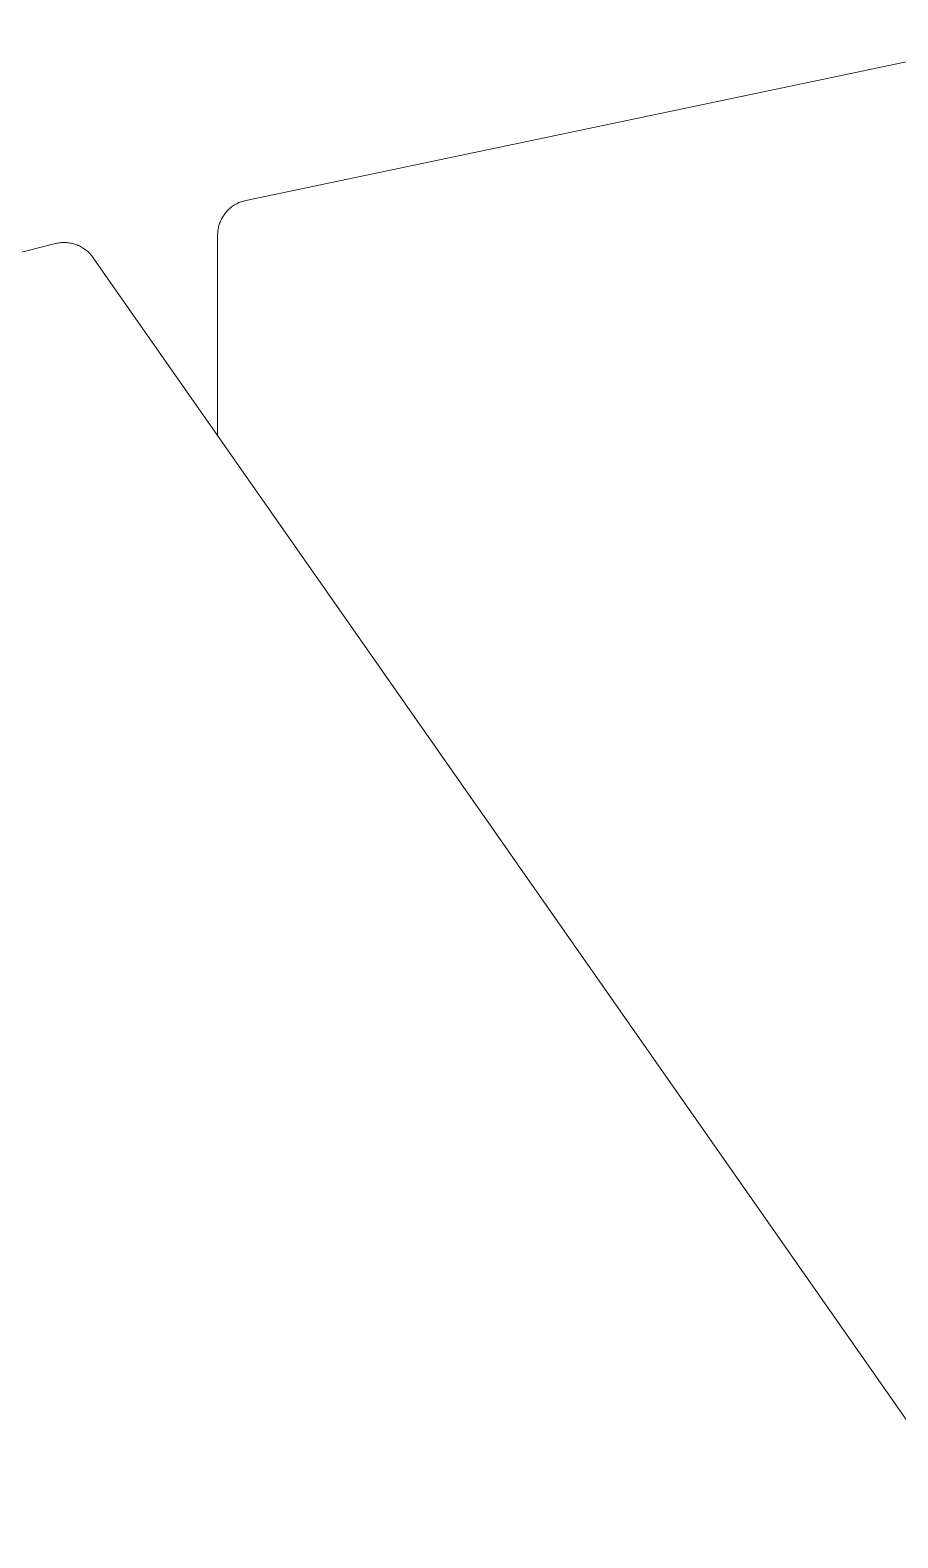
# Model space of a CAD drawing. Header units: inches. Extents: x -6 to 195, y -3 to 126.
# Drawn here: x 116.92 to 120.77, y 66.19 to 72.88 of the extents above; entities that cross this region are included whole.
import ezdxf

# ---------------------------------------------------------------- set-up
doc = ezdxf.new("R2010")
doc.units = ezdxf.units.IN
doc.layers.add('ZANO_R', color=7, linetype='Continuous', lineweight=0)

msp = doc.modelspace()

# ---------------------------------------------------------------- linework, layer by layer
at = {"layer": 'ZANO_R'}
for p, q in [((117.87714, 72.12084), (121.48001, 72.87589)), ((117.78719, 72.06599), (117.79065, 72.0701)), ((117.79065, 72.0701), (117.79425, 72.07409)), ((117.79425, 72.07409), (117.79797, 72.07796)), ((117.79797, 72.07796), (117.80183, 72.08169)), ((117.80183, 72.08169), (117.80582, 72.08529)), ((117.80582, 72.08529), (117.80992, 72.08876)), ((117.80992, 72.08876), (117.81414, 72.09208)), ((117.81414, 72.09208), (117.81847, 72.09526)), ((117.81847, 72.09526), (117.82291, 72.09829)), ((117.82291, 72.09829), (117.82744, 72.10116)), ((117.82744, 72.10116), (117.83207, 72.10388)), ((117.83207, 72.10388), (117.8368, 72.10644)), ((117.8368, 72.10644), (117.8416, 72.10883)), ((117.8416, 72.10883), (117.84649, 72.11106)), ((117.84649, 72.11106), (117.85145, 72.11312)), ((117.85145, 72.11312), (117.85647, 72.11502)), ((117.85647, 72.11502), (117.86156, 72.11674)), ((117.86156, 72.11674), (117.86671, 72.11828)), ((117.86671, 72.11828), (117.8719, 72.11965)), ((117.8719, 72.11965), (117.87714, 72.12084)), ((117.75524, 71.99871), (117.75642, 72.00395)), ((117.75642, 72.00395), (117.75778, 72.00915)), ((117.75778, 72.00915), (117.75932, 72.01429)), ((117.75932, 72.01429), (117.76103, 72.01938)), ((117.76103, 72.01938), (117.76291, 72.02441)), ((117.76291, 72.02441), (117.76496, 72.02938)), ((117.76496, 72.02938), (117.76718, 72.03427)), ((117.76718, 72.03427), (117.76957, 72.03908)), ((117.76957, 72.03908), (117.77212, 72.0438)), ((117.77212, 72.0438), (117.77483, 72.04844)), ((117.77483, 72.04844), (117.77769, 72.05298)), ((117.77769, 72.05298), (117.78071, 72.05743)), ((117.78071, 72.05743), (117.78388, 72.06176)), ((117.78388, 72.06176), (117.78719, 72.06599)), ((117.75196, 71.96671), (117.75205, 71.97208)), ((117.75196, 71.07857), (117.75196, 71.96671)), ((117.75205, 71.97208), (117.75232, 71.97744)), ((117.75232, 71.97744), (117.75278, 71.98279)), ((117.75278, 71.98279), (117.75342, 71.98813)), ((117.75342, 71.98813), (117.75424, 71.99343)), ((117.75424, 71.99343), (117.75524, 71.99871)), ((113.51786, 71.04706), (117.03284, 71.92946)), ((117.03284, 71.92946), (117.03812, 71.93069)), ((117.03812, 71.93069), (117.04345, 71.93174)), ((117.04345, 71.93174), (117.0488, 71.9326)), ((117.0488, 71.9326), (117.05418, 71.93328)), ((117.05418, 71.93328), (117.05959, 71.93377)), ((117.05959, 71.93377), (117.065, 71.93408)), ((117.065, 71.93408), (117.07043, 71.9342)), ((117.07043, 71.9342), (117.07585, 71.93413)), ((117.07585, 71.93413), (117.08127, 71.93388)), ((117.08127, 71.93388), (117.08668, 71.93343)), ((117.08668, 71.93343), (117.09206, 71.93281)), ((117.09206, 71.93281), (117.09743, 71.932)), ((117.09743, 71.932), (117.10276, 71.931)), ((117.10276, 71.931), (117.10806, 71.92982)), ((117.10806, 71.92982), (117.11331, 71.92846)), ((117.11331, 71.92846), (117.11851, 71.92692)), ((117.11851, 71.92692), (117.12365, 71.9252)), ((117.12365, 71.9252), (117.12874, 71.92331)), ((117.12874, 71.92331), (117.13375, 71.92124)), ((117.13375, 71.92124), (117.13869, 71.919)), ((117.13869, 71.919), (117.14355, 71.91659)), ((117.14355, 71.91659), (117.14833, 71.91401)), ((117.14833, 71.91401), (117.15301, 71.91127)), ((117.15301, 71.91127), (117.15759, 71.90837)), ((117.15759, 71.90837), (117.16208, 71.90532)), ((117.16208, 71.90532), (117.16645, 71.90211)), ((117.16645, 71.90211), (117.17072, 71.89876)), ((117.17072, 71.89876), (117.17486, 71.89526)), ((117.17486, 71.89526), (117.17888, 71.89162)), ((117.17888, 71.89162), (117.18277, 71.88784)), ((117.18277, 71.88784), (117.18654, 71.88393)), ((117.18654, 71.88393), (117.19016, 71.87989)), ((117.19016, 71.87989), (117.19364, 71.87573)), ((117.19364, 71.87573), (117.19698, 71.87146)), ((117.19698, 71.87146), (117.20021, 71.86701)), ((117.20021, 71.86701), (123.72119, 62.54858))]:
    msp.add_line(p, q, dxfattribs=at)

doc.saveas('drawing.dxf')
